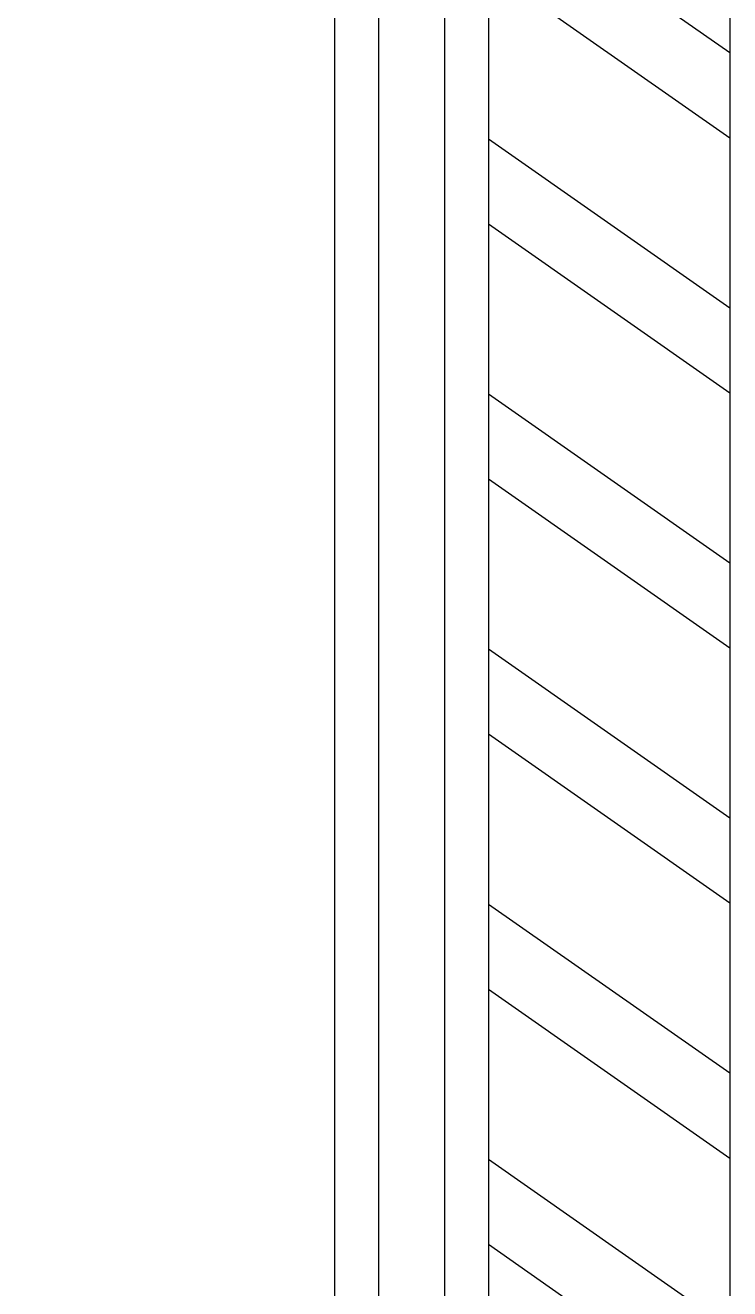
# Model space of a CAD drawing. Header units: millimetres. Extents: x -10849 to 51582, y -14593 to 28921.
# Drawn here: x 17098 to 17419, y 2860 to 3436 of the extents above; entities that cross this region are included whole.
import ezdxf

# ---------------------------------------------------------------- set-up
doc = ezdxf.new("R2010")
doc.units = ezdxf.units.MM

msp = doc.modelspace()

# ---------------------------------------------------------------- hatches: boundary and pattern name
h = msp.add_hatch()
h.set_pattern_fill('ANSI32', color=256, scale=10, angle=100)
h.paths.add_polyline_path([(15668.87, 3949.14), (15558.87, 3949.14), (15558.87, 1349.14), (15668.87, 1349.14)])
h.paths.add_polyline_path([(17418.87, 3949.14), (17308.87, 3949.14), (17308.87, 1349.14), (17418.87, 1349.14)])

# ---------------------------------------------------------------- linework, layer by layer
at = {"color": 240, "true_color": 0xed1f24}
msp.add_lwpolyline([(17288.87, 3949.14), (17288.87, 1349.14)], dxfattribs=at)
for points in [[(17308.87, 3949.14), (17308.87, 1349.14)], [(17418.87, 3949.14), (17418.87, 1349.14)], [(17238.87, 3779.14), (15738.87, 3779.14), (15738.87, 2579.14), (17238.87, 2579.14), (17238.87, 3779.14)]]:
    msp.add_lwpolyline(points)
msp.add_lwpolyline([(17258.87, 3799.14), (15718.87, 3799.14), (15718.87, 2559.14), (17258.87, 2559.14)], close=True)

doc.saveas('drawing.dxf')
